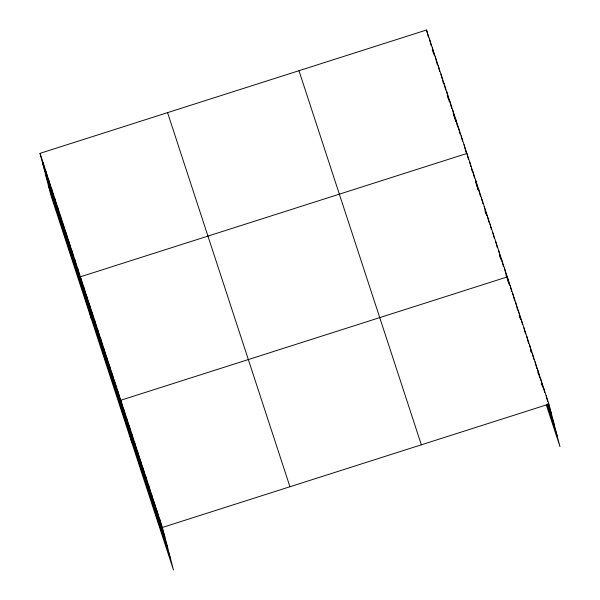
<?xml version="1.0" encoding="UTF-8"?>
<svg xmlns="http://www.w3.org/2000/svg" width="600" height="600" viewBox="0 0 600 600"><rect width="100%" height="100%" fill="white"/><g stroke="black" fill="none" stroke-linecap="round" stroke-linejoin="round"><path stroke-width="0.9" d="M40.02 153.345L162.398 527.452L173.483 570L51.105 195.885L40.02 153.345L426.518 30L548.895 404.107L559.98 446.655L546.382 405.105M162.398 527.452L548.895 404.107M432.21 49.373L433.65 53.782M447.21 95.227L448.65 99.637M453.27 113.745L454.71 118.155M454.995 119.032L455.865 121.68M475.478 181.642L478.072 189.585L475.553 179.91M484.995 210.743L485.865 213.39M499.418 254.835L500.865 259.245L498.63 250.455M506.055 275.123L506.918 277.763L504.405 268.095M507.21 278.647L508.65 283.058M519.232 315.413L520.065 317.962M530.61 350.183L531.442 352.725M537.817 372.233L538.65 374.775M541.425 383.257L542.257 385.8M548.085 403.605L551.415 413.783M547.582 404.28L554.235 424.627M546.885 404.43L557.153 435.81M298.972 70.703L421.35 444.817M167.565 112.642L289.942 486.75M42.54 163.012L164.917 537.12M45.367 173.865L167.745 547.972M48.278 185.04L170.655 559.148M546.12 395.632L547.725 401.783M548.183 403.545L548.64 405.3M543.345 387.15L544.717 392.43M540.57 378.675L542.865 387.465M537.795 370.192L539.857 378.105M535.028 361.71L536.857 368.745M532.252 353.235L533.85 359.385M529.477 344.752L531.54 352.665M526.702 336.27L528.533 343.305M523.928 327.795L525.533 333.945M521.153 319.312L522.533 324.585M518.385 310.83L520.673 319.627M515.61 302.355L517.665 310.267M512.835 293.873L514.665 300.907M510.06 285.39L511.665 291.548M509.347 284.827L507.285 276.915L120.795 400.252L131.873 442.8M501.518 259.275L503.347 266.31M495.75 241.642L497.347 247.792M492.862 232.822L494.235 238.095M489.975 224.002L491.355 229.275M487.095 215.183L488.925 222.218M484.207 206.37L486.502 215.16M481.327 197.55L482.925 203.7M478.44 188.73L480.502 196.642M472.673 171.09L474.502 178.125M469.785 162.278L470.933 166.672M471.39 168.428L472.08 171.067M468.502 159.608L466.905 153.458L80.407 276.795L91.492 319.343M464.018 144.637L466.08 152.55M461.13 135.817L462.51 141.097M458.25 127.005L460.08 134.032M455.362 118.185L457.65 126.975M452.482 109.365L454.77 118.155M449.595 100.545L451.658 108.458M446.707 91.725L449.228 101.4M443.827 82.912L445.658 89.94M440.94 74.093L442.088 78.488M442.545 80.242L443.228 82.883M438.053 65.273L439.658 71.43M435.173 56.453L437.235 64.365M432.285 47.64L434.347 55.552M429.405 38.82L431.235 45.855M426.518 30L428.347 37.035M159.623 518.97L162.142 528.645M156.855 510.495L159.368 520.162M154.08 502.013L156.6 511.68M151.305 493.53L153.825 503.205M148.53 485.055L151.05 494.722M145.755 476.572L148.275 486.248M142.98 468.097L145.5 477.765M140.212 459.615L142.725 469.283M137.438 451.132L139.958 460.808M134.663 442.658L137.183 452.325M131.887 434.175L134.407 443.842M129.113 425.692L131.632 435.368M126.337 417.217L128.858 426.885M123.562 408.735L126.083 418.403M117.907 391.44L120.427 401.107M115.02 382.62L117.54 392.287M112.14 373.8L114.66 383.468M109.252 364.98L111.773 374.655M106.373 356.16L108.885 365.835M103.485 347.347L106.005 357.015M100.597 338.528L103.118 348.195M97.718 329.707L100.238 339.375M94.83 320.888L97.35 330.562M91.942 312.075L94.463 321.743M89.062 303.255L91.582 312.923M86.175 294.435L88.695 304.103M83.295 285.615L85.808 295.29M77.52 267.983L80.04 277.65M74.64 259.163L77.16 268.83M71.752 250.343L74.273 260.01M68.873 241.522L71.385 251.197M65.985 232.71L68.505 242.377M63.097 223.89L65.617 233.558M60.218 215.07L62.738 224.737M57.33 206.25L59.85 215.925M54.45 197.43L56.963 207.105M51.562 188.618L54.082 198.285M48.675 179.797L51.195 189.465M45.795 170.977L48.315 180.645M42.907 162.157L45.428 171.833"/></g></svg>
